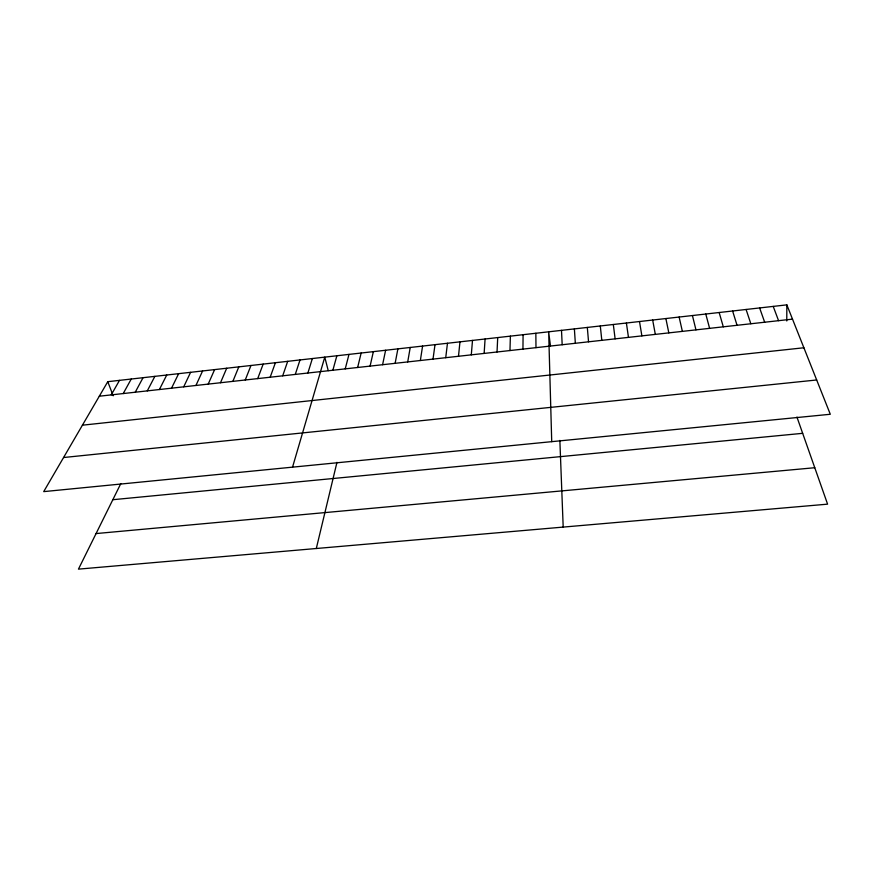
<?xml version="1.0" encoding="UTF-8"?>
<svg xmlns="http://www.w3.org/2000/svg" width="874" height="874" viewBox="0 0 874 874"><rect width="100%" height="100%" fill="white"/><g stroke="black" fill="none" stroke-linecap="round" stroke-linejoin="round"><path stroke-width="1.31" d="M786.775 320.977L786.84 304.862L107.775 381.687L43.7 491.625L830.3 414.265L786.84 304.862M522.947 349.108L523.089 334.698M509.968 350.55L510.383 336.14M497.033 351.993L497.71 337.572M484.141 353.424L485.081 339.003M471.294 354.855L472.506 340.423M458.489 356.275L459.964 341.843M445.729 357.695L447.466 343.253M433.012 359.105L435.012 344.662M420.35 360.514L422.59 346.071M407.721 361.923L410.223 347.47M395.135 363.322L397.889 348.868M382.594 364.709L385.609 350.256M370.095 366.108L373.362 351.643M316.301 548.511L336.96 462.335M357.641 367.484L361.148 353.02M345.23 368.872L348.988 354.396M332.863 370.248L336.861 355.773M292.539 467.153L324.778 357.138L328.231 370.642M307.877 373.023L312.368 358.537M295.27 374.422L300.011 359.946M282.695 375.82L287.688 361.333M270.175 377.218L275.408 362.721M257.699 378.606L263.161 364.108M245.255 379.982L250.969 365.485M232.866 381.359L238.81 366.862M220.51 382.736L226.694 368.238M208.209 384.101L214.622 369.604M195.94 385.467L202.593 370.958M183.715 386.832L190.598 372.324M171.533 388.187L178.646 373.668M120.809 483.606L78.452 569.138L827.591 504.156L796.946 417.062M159.396 389.531L166.737 375.022M147.291 390.875L154.862 376.366M135.241 392.218L143.041 377.699M123.223 393.562L131.242 379.032M111.249 394.884L119.498 380.365M99.308 396.217L792.51 319.13M82.418 425.19L803.883 347.765M63.573 457.528L816.687 379.982M112.833 499.709L802.671 433.329M96.074 533.566L814.776 467.721M107.775 381.687L113.183 395.78M773.217 306.403L778.57 320.682M759.626 307.943L764.674 322.222M746.09 309.472L750.832 323.762M732.609 310.991L737.044 325.292M719.16 312.521L723.301 326.821M705.777 314.028L709.612 328.351M692.426 315.547L695.966 329.869M679.131 317.043L682.375 331.377M665.868 318.54L668.829 332.885M652.67 320.037L655.325 334.381M639.506 321.534L641.877 335.878M626.396 323.009L628.472 337.375M550.456 345.929L548.654 331.803L551.723 441.665M613.319 324.494L615.121 338.85M600.296 325.969L601.815 340.336M587.317 327.433L588.552 341.81M574.382 328.897L575.343 343.274M561.501 330.35L562.179 344.738M559.863 440.398L563.195 527.088M535.849 333.256L535.981 347.655"/></g></svg>
